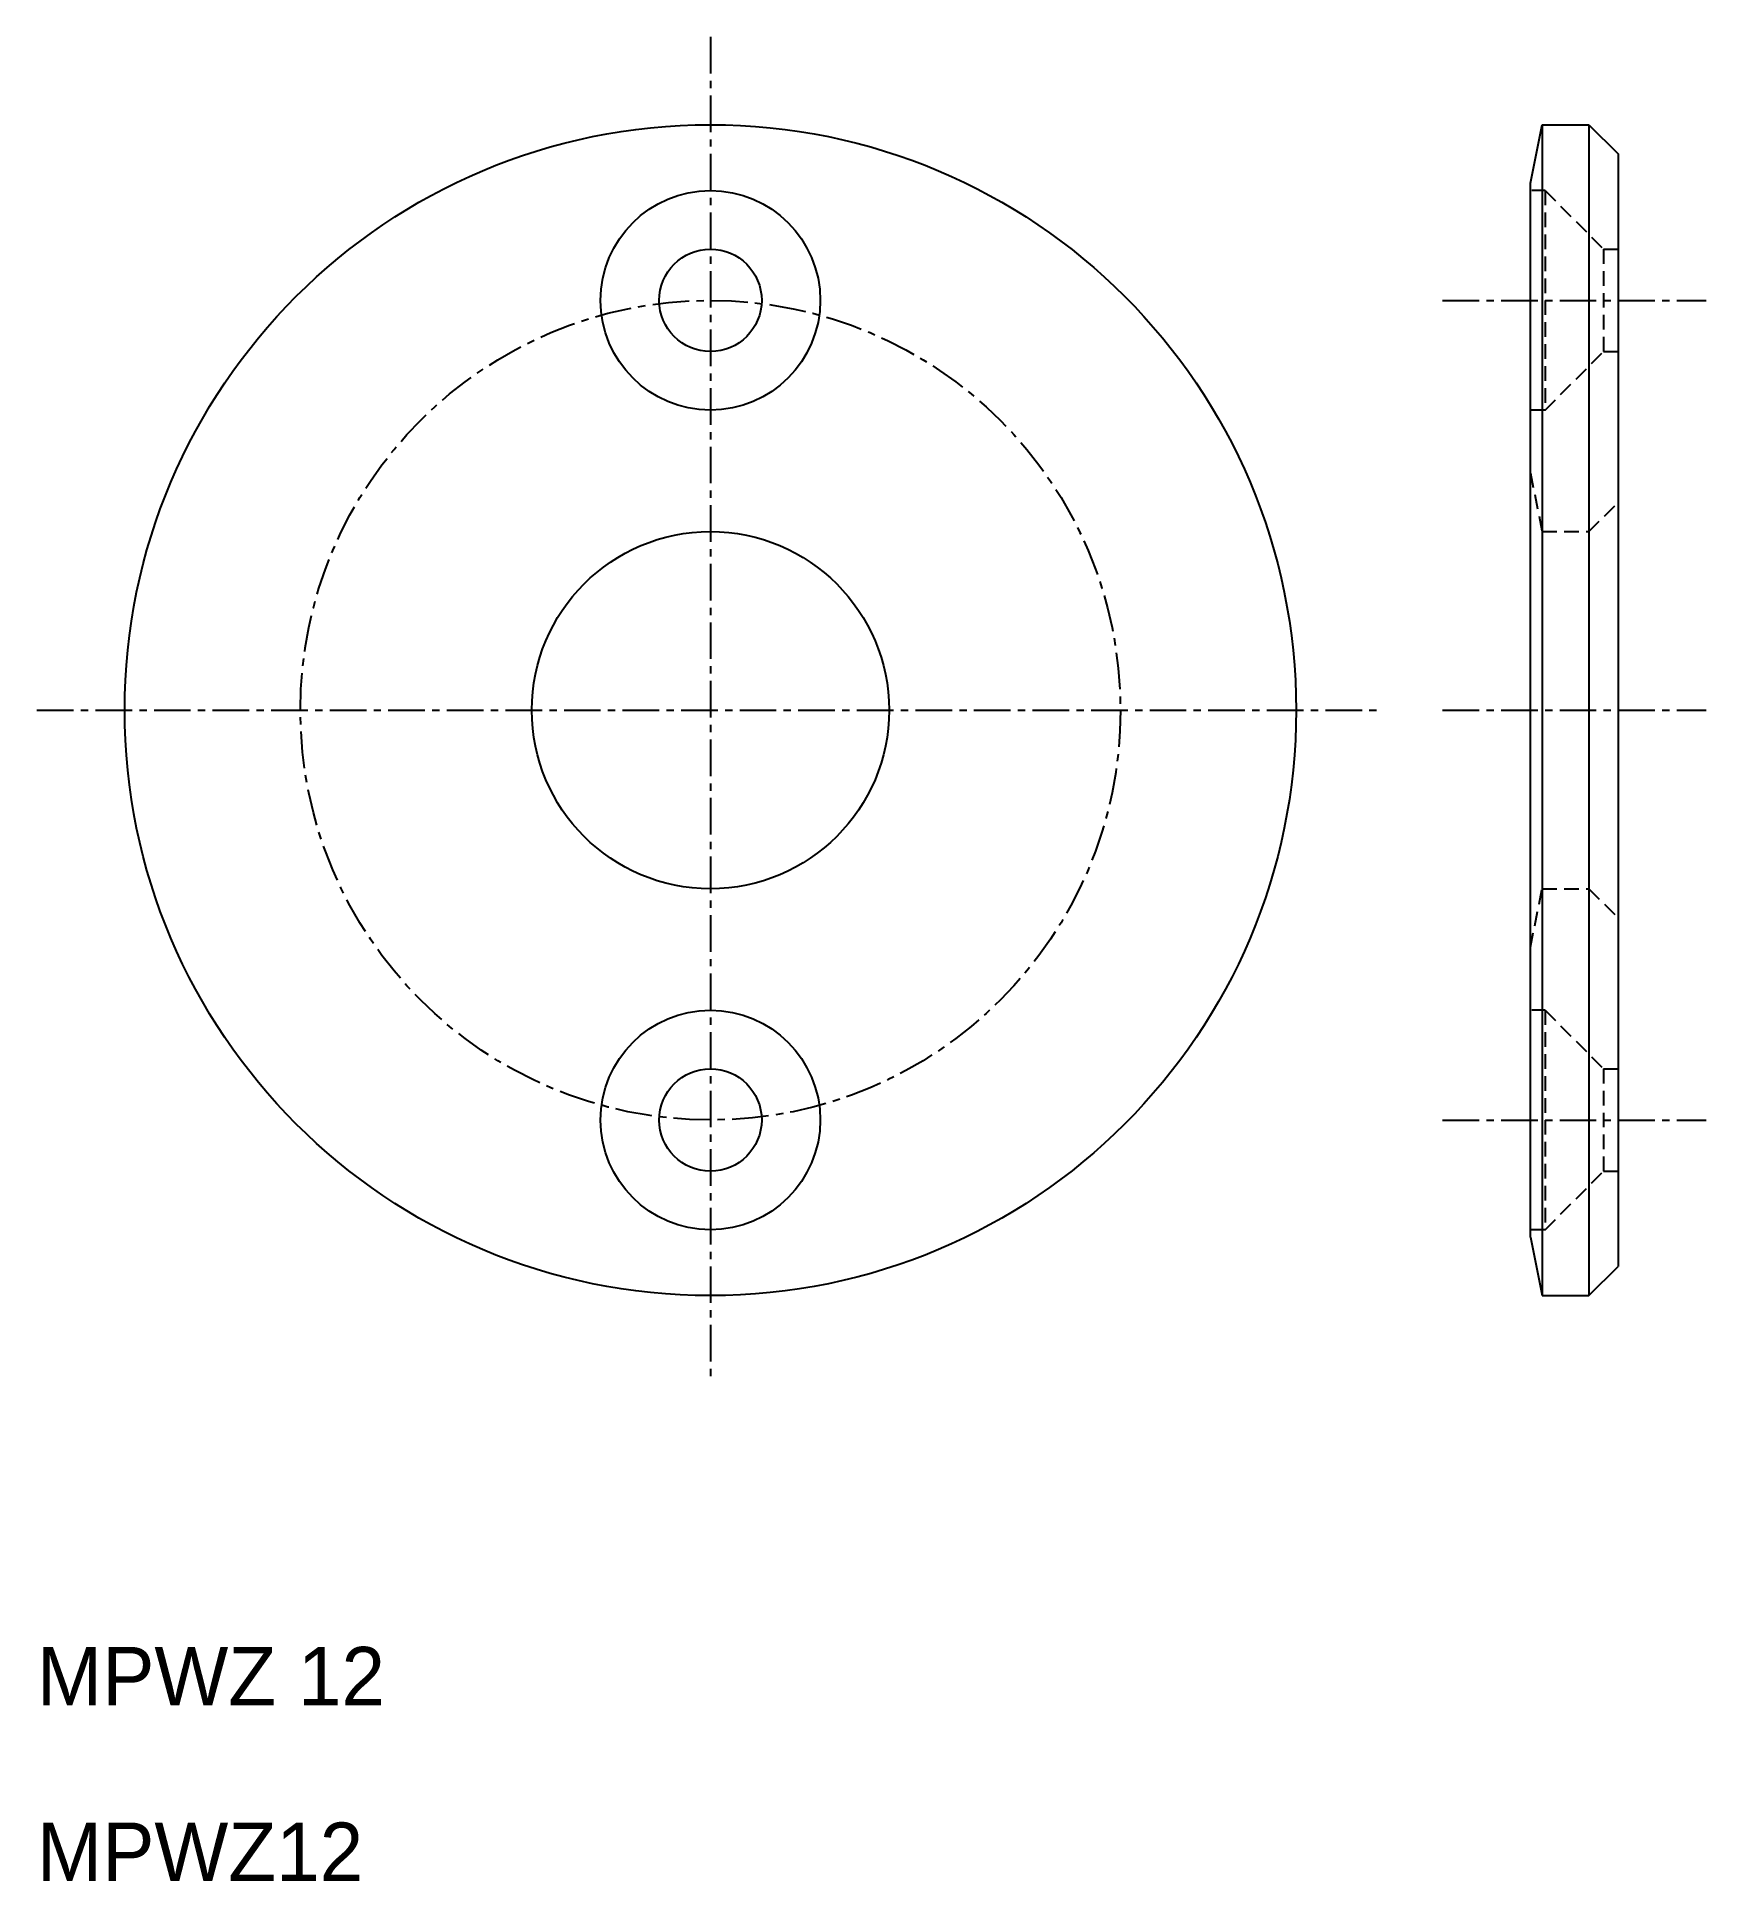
# Model space of a CAD drawing. Extents: x 10 to 67, y 10 to 73.
import ezdxf

# ---------------------------------------------------------------- set-up
doc = ezdxf.new("R2010")
doc.units = 0
doc.linetypes.add('CENTER', pattern=[2, 1.25, -0.25, 0.25, -0.25])
doc.linetypes.add('DASHED', pattern=[0.75, 0.5, -0.25])
doc.layers.get('0').update_dxf_attribs({"linetype": 'CONTINUOUS'})
doc.layers.add('CENTER', color=1, linetype='CENTER')

msp = doc.modelspace()

# ---------------------------------------------------------------- linework, layer by layer
at = {"color": 7, "linetype": 'CONTINUOUS'}
for p, q in [((61, 68), (61.4, 70)), ((61.4, 70), (61.4, 30)), ((61.4, 70), (63, 70)), ((63, 70), (63, 30)), ((63, 70), (64, 69)), ((64, 69), (64, 31)), ((61, 32), (61, 68)), ((61, 32), (61.4, 30)), ((63, 30), (64, 31)), ((61.4, 30), (63, 30))]:
    msp.add_line(p, q, dxfattribs=at)
at = {"color": 3, "linetype": 'DASHED'}
for p, q in [((61.5, 67.75), (61.05, 67.75)), ((61.5, 67.75), (63.5, 65.75)), ((61.5, 67.75), (61.5, 60.25)), ((63.5, 65.75), (64, 65.75)), ((63.5, 65.75), (63.5, 62.25)), ((61.5, 60.25), (63.5, 62.25)), ((63.5, 62.25), (64, 62.25)), ((61.5, 60.25), (61, 60.25)), ((61, 58.1), (61.4, 56.1)), ((63, 56.1), (64, 57.1)), ((61.4, 56.1), (61.4, 43.9)), ((61.4, 56.1), (63, 56.1)), ((63, 56.1), (63, 43.9)), ((61, 41.9), (61.4, 43.9)), ((61.4, 43.9), (63, 43.9)), ((63, 43.9), (64, 42.9)), ((61.5, 39.75), (61.05, 39.75)), ((61.5, 39.75), (61.5, 32.25)), ((61.5, 39.75), (63.5, 37.75)), ((63.5, 37.75), (64, 37.75)), ((63.5, 37.75), (63.5, 34.25)), ((61.5, 32.25), (63.5, 34.25)), ((63.5, 34.25), (64, 34.25)), ((61.5, 32.25), (61, 32.25))]:
    msp.add_line(p, q, dxfattribs=at)
at = {"color": 7, "linetype": 'CONTINUOUS'}
for centre, radius in [((33, 50), 20), ((33, 64), 3.75), ((33, 64), 1.75), ((33, 50), 6.1), ((33, 36), 3.75), ((33, 36), 1.75)]:
    msp.add_circle(centre, radius, dxfattribs=at)
at = {"layer": 'CENTER', "color": 1, "linetype": 'CENTER'}
for p, q in [((33, 73), (33, 27)), ((58, 64), (67, 64)), ((10, 50), (56, 50)), ((58, 50), (67, 50)), ((58, 36), (67, 36))]:
    msp.add_line(p, q, dxfattribs=at)
msp.add_circle((33, 50), 14, dxfattribs=at)

# ---------------------------------------------------------------- texts
at = {"color": 7, "linetype": 'CONTINUOUS'}
for s, p in [('MPWZ 12', (10, 16)), ('MPWZ12', (10, 10))]:
    msp.add_text(s, height=2, dxfattribs=at).set_placement(p)

doc.saveas('drawing.dxf')
